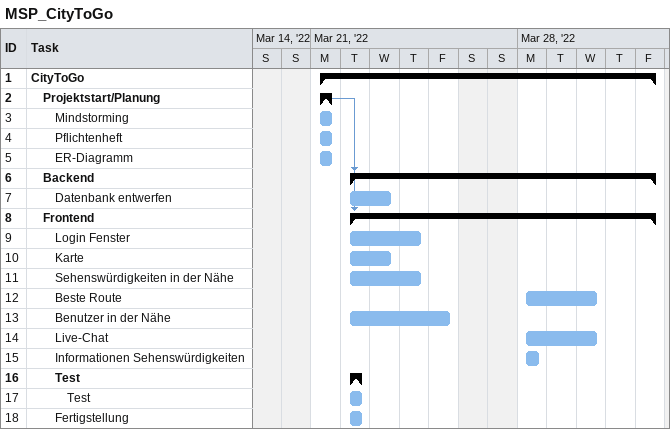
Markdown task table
MSP_CityToGo

| ID | Level | Task | Start | Finish | Predecessors |
|---|---|---|---|---|---|
| 1 | 1 | **CityToGo** | 2022-03-21 | 2022-04-01 |  |
| 2 | 2 | **Projektstart/Planung** | 2022-03-21 | 2022-03-21 |  |
| 3 | 3 | Mindstorming | 2022-03-21 | 2022-03-21 |  |
| 4 | 3 | Pflichtenheft | 2022-03-21 | 2022-03-21 |  |
| 5 | 3 | ER-Diagramm | 2022-03-21 | 2022-03-21 |  |
| 6 | 2 | **Backend** | 2022-03-22 | 2022-04-01 | 2 |
| 7 | 3 | Datenbank entwerfen | 2022-03-22 | 2022-03-23 |  |
| 8 | 2 | **Frontend** | 2022-03-22 | 2022-04-01 | 2 |
| 9 | 3 | Login Fenster | 2022-03-22 | 2022-03-24 |  |
| 10 | 3 | Karte | 2022-03-22 | 2022-03-23 |  |
| 11 | 3 | Sehenswürdigkeiten in der Nähe | 2022-03-22 | 2022-03-24 |  |
| 12 | 3 | Beste Route | 2022-03-28 | 2022-03-30 |  |
| 13 | 3 | Benutzer in der Nähe | 2022-03-22 | 2022-03-25 |  |
| 14 | 3 | Live-Chat | 2022-03-28 | 2022-03-30 |  |
| 15 | 3 | Informationen Sehenswürdigkeiten | 2022-03-28 | 2022-03-28 |  |
| 16 | 3 | **Test** | 2022-03-22 | 2022-03-22 |  |
| 17 | 4 | Test | 2022-03-22 | 2022-03-22 |  |
| 18 | 3 | Fertigstellung | 2022-03-22 | 2022-03-22 |  |
